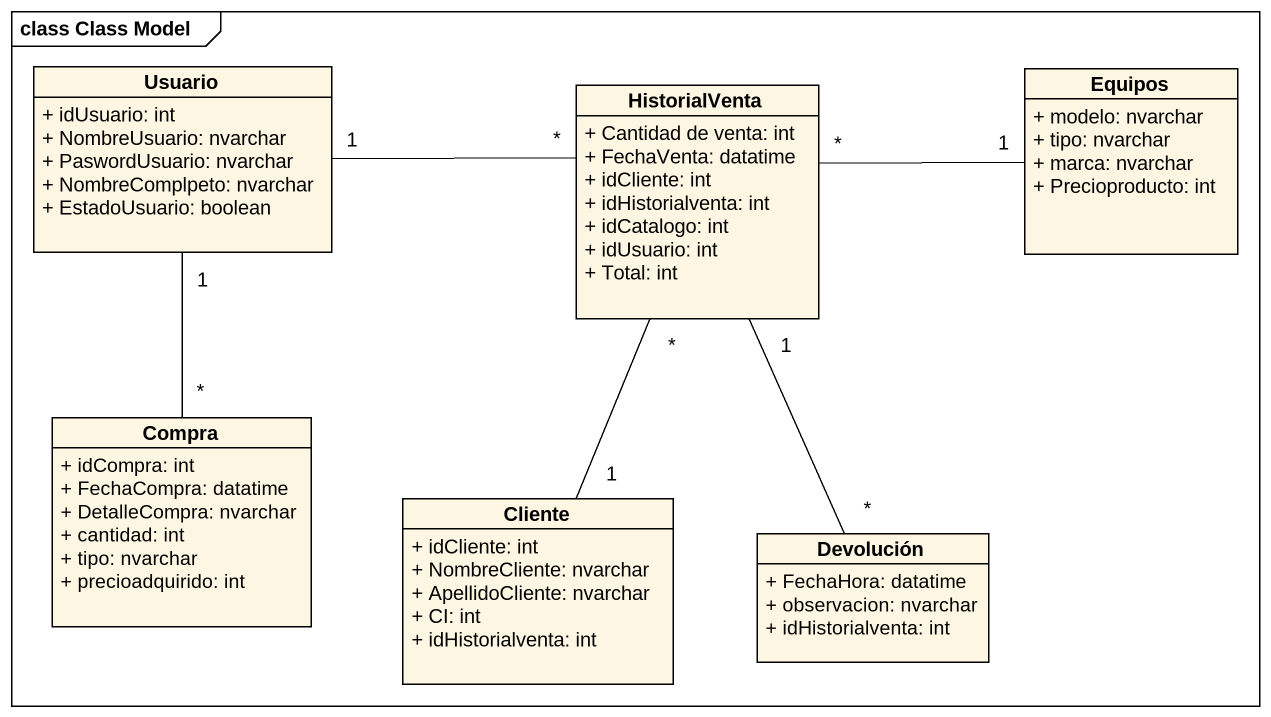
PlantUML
@startuml
mainframe class Class Model
hide circle
hide empty members
skinparam classAttributeIconSize 0
class Usuario {
  + idUsuario: int
  + NombreUsuario: nvarchar
  + PaswordUsuario: nvarchar
  + NombreComplpeto: nvarchar
  + EstadoUsuario: boolean
}
class HistorialVenta {
  + Cantidad de venta: int
  + FechaVenta: datatime
  + idCliente: int
  + idHistorialventa: int
  + idCatalogo: int
  + idUsuario: int
  + Total: int
}
class Equipos {
  + modelo: nvarchar
  + tipo: nvarchar
  + marca: nvarchar
  + Precioproducto: int
}
class Compra {
  + idCompra: int
  + FechaCompra: datatime
  + DetalleCompra: nvarchar
  + cantidad: int
  + tipo: nvarchar
  + precioadquirido: int
}
class Cliente {
  + idCliente: int
  + NombreCliente: nvarchar
  + ApellidoCliente: nvarchar
  + CI: int
  + idHistorialventa: int
}
class Devolución {
  + FechaHora: datatime
  + observacion: nvarchar
  + idHistorialventa: int
}
Usuario "1" -right- "*" HistorialVenta
HistorialVenta "*" -right- "1" Equipos
Compra "*" -up- "1" Usuario
Cliente "1" -up- "*" HistorialVenta
Devolución "*" -up- "1" HistorialVenta
@enduml
